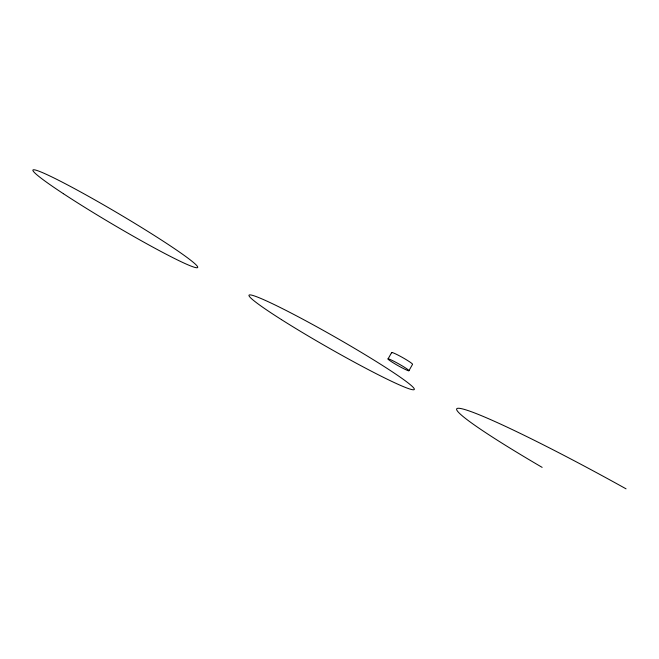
<?xml version="1.0" encoding="UTF-8"?>
<svg xmlns="http://www.w3.org/2000/svg" width="659" height="659" viewBox="0 0 659 659"><rect width="100%" height="100%" fill="white"/><g stroke="black" fill="none" stroke-linecap="round" stroke-linejoin="round"><path stroke-width="0.99" d="M408.901 370.778A12.019 0.939 29.4 0 0 394.403 361.544A12.019 0.939 29.4 0 0 392.196 362.17A12.019 0.939 29.4 0 0 408.901 370.778L412.501 364.394A12.01 1.021 29.4 0 0 401.932 357.186A12.01 1.021 29.4 0 0 391.751 352.862M388.069 358.891L391.677 352.516M542.151 467.379A168.556 11.178 28.7 0 1 462.577 408.934A168.556 11.178 28.7 0 1 626.05 488.838M281.467 319.623A95.069 6.285 29.7 0 0 413.49 389.774A95.069 6.285 29.7 0 0 299.705 317.547A95.069 6.285 29.7 0 0 281.467 319.623M63.371 193.688A95.703 6.079 30.6 0 0 196.819 267.752A95.703 6.079 30.6 0 0 86.032 194.94A95.703 6.079 30.6 0 0 63.371 193.688"/></g></svg>
